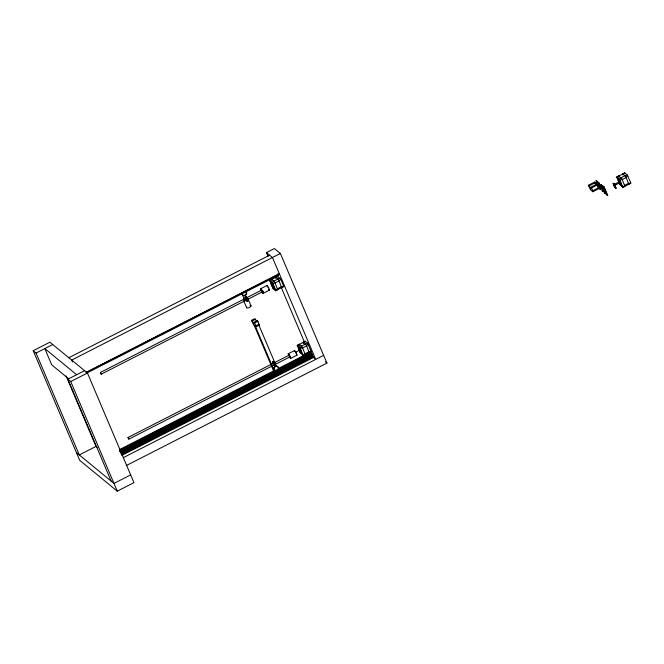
<?xml version="1.0" encoding="UTF-8"?>
<svg xmlns="http://www.w3.org/2000/svg" width="664" height="664" viewBox="0 0 664 664"><rect width="100%" height="100%" fill="white"/><g stroke="black" fill="none" stroke-linecap="round" stroke-linejoin="round"><path stroke-width="1" d="M261.84 290.01L100.405 372.462L100.704 373.425L101.235 374.164L263.633 291.239M101.293 374.114L100.471 372.479M127.969 437.568L128.833 439.161L290.301 356.709M275.419 364.602L274.332 362.453L275.087 364.777M598.928 185.223L599.783 186.825M599.841 186.758L598.579 184.036L598.729 185.372M275.336 364.519L274.431 362.685L274.581 363.366M128.882 439.136L128.044 437.476L289.438 355.016M247.821 299.597L246.718 297.812M275.236 364.387L274.987 364.046M33.2 350.725L49.9 342.201L87.432 373.01L133.962 482.637L117.262 491.161L79.73 460.351L33.2 350.725L36.055 353.065L79.298 454.948L95.998 446.416L66.085 375.957M36.055 353.065L52.746 344.541M268.065 256.404L266.447 252.594L274.381 248.543L280.382 253.474L326.92 363.092L126.509 465.447M68.815 357.73L269.601 255.183M280.382 253.474L71.67 360.071L72.434 361.88M111.129 481.076L67.877 379.202L84.577 370.67M86.453 372.23L278.025 274.381M85.955 372.612L279.37 273.825M180.301 324.621L182.143 323.675M86.893 373.043L278.473 275.203L277.842 273.726M67.877 379.202L70.733 381.543L87.432 373.01M269.675 280.225L271.634 279.22L274.058 281.212L272.099 282.217L269.675 280.225L273.336 288.84L275.759 290.832L277.718 289.828L274.871 282.54L272.904 283.536L272.099 282.217M275.701 277.884L275.643 277.17L277.61 276.174L280.839 279.486L283.636 286.068L283.686 286.782L281.727 287.786L278.88 280.49L280.839 279.486M280.034 278.158L278.067 279.162L275.643 277.17M260.678 288.732L266.936 285.537M263.068 293.397L269.327 290.193M273.336 288.84L274.639 288.176M275.759 290.832L275.701 290.118L277.66 289.122M281.669 287.072L283.636 286.068M251.44 320.347L252.204 320.969A2.623 0.457 62.9 0 0 253.98 323.891A2.623 0.457 62.9 0 0 253.856 322.331L257.134 320.654L257.898 321.276L259.201 325.152L255.922 326.829L253.797 325.086L251.44 320.347L254.719 318.67L255.482 319.293A2.623 0.457 62.9 0 0 256.653 321.476M252.204 320.969L255.482 319.293M253.856 322.331L254.619 322.953L257.898 321.276M255.922 326.829L255.839 325.833L259.118 324.156M592.836 191.747L592.753 190.751L599.019 187.555L599.094 188.551L592.836 191.747L590.711 190.004L588.354 185.264L594.62 182.069L595.384 182.691A2.623 0.457 62.9 0 0 596.554 184.874M588.354 185.264L589.117 185.887L595.384 182.691M589.117 185.887A2.623 0.457 62.9 0 0 590.894 188.808A2.623 0.457 62.9 0 0 590.769 187.248L597.036 184.044L600.97 187.281M590.769 187.248L591.533 187.87L597.791 184.675M616.79 176.89L618.748 175.885L621.977 179.205L624.774 185.787L624.832 186.493L622.865 187.497L619.636 184.177L616.79 176.89L620.018 180.21L622.865 187.497M622.815 174.549L622.757 173.843L624.716 172.839L627.14 174.831L630.742 182.733L630.8 183.447L628.841 184.451L625.986 177.155L627.953 176.151M597.293 187.04L599.385 185.978M616.839 177.595L618.806 176.599L618.748 175.885M619.213 178.882L621.172 177.877M627.14 174.831L625.181 175.827L622.757 173.843M620.018 180.21L621.977 179.205M297.264 345.23L299.232 344.226L301.655 346.218L299.688 347.214L297.264 345.23L300.12 352.518L303.348 355.838L299.688 347.214M303.29 342.89L303.24 342.176L305.199 341.18L307.623 343.163L311.283 351.787L278.88 368.221M297.323 345.936L298.634 345.272M614.648 184.169L619.553 181.662L620.076 182.517L615.196 185.231L614.723 184.202M602.19 190.161L602.273 191.157L604.381 190.078M307.623 343.163L305.664 344.168L303.24 342.176M288.267 353.738L294.534 350.542M300.502 348.542L302.46 347.546L305.315 354.833M308.428 344.491L306.469 345.496L309.316 352.783M295.953 352.086L300.037 350.003L300.593 351.015M622.815 186.783L624.774 185.787M628.783 183.737L630.742 182.733M290.658 358.402L296.924 355.198M303.29 355.124L305.257 354.119M309.266 352.078L311.225 351.073M119.537 449.603L275.195 370.105M120.076 450.051L310.735 352.675L310.91 353.082L119.968 450.225M119.985 450.424L310.636 353.049M119.57 450.864L311.15 353.016L311.69 353.464L312.321 354.941L120.74 452.782M119.744 451.271L311.325 353.422L311.673 354.41M120.118 451.304L311.69 353.464M120.956 451.03L311.607 353.663M120.259 451.877L311.839 354.036L312.321 354.941M121.246 452.159L123.081 451.221M123.819 450.947L145.192 439.933M147.035 438.987L211.509 406.061M212.239 405.787L242.816 390.067M243.555 389.793L271.377 375.484M273.211 374.546L277.818 372.189M278.556 371.915L299.929 360.901M301.763 359.963L311.897 354.783L311.839 354.036M120.591 452.657L312.171 354.817M121.288 452.732L312.121 355.315L311.897 354.783M121.479 452.889L311.947 355.356L312.296 356.344M121.072 453.778L312.794 356.062L313.425 357.539L121.844 455.379M121.222 453.902L312.794 356.062M121.404 454.566L312.976 356.717L312.644 355.937M121.412 454.765L312.993 356.917L312.121 355.315M171.038 429.533L172.881 428.595M237.355 395.661L239.198 394.723M265.907 381.078L267.75 380.14M123.222 457.704L323.634 355.348M130.675 474.893L113.976 483.417L76.443 452.607M273.908 371.682L254.295 325.484L255.416 326.431L257.068 325.592M247.763 299.613L246.975 298.443M275.361 364.619L275.004 364.079M598.978 185.131L600.098 186.792M613.611 184.667L613.428 184.003L614.565 186.692L614.084 185.787M602.796 188.775L605.966 191.381M602.273 191.157L602.796 191.589L599.135 182.973L595.965 180.367L600.148 189.414L599.019 187.555M266.447 252.594L272.456 257.524L315.699 359.398L312.993 356.917M277.925 274.755L278.473 275.203M325.418 361.863L326.92 363.092M310.735 352.675L310.188 352.227L310.968 353.829M76.65 374.72L44.82 348.592L51.734 364.893L68.45 378.613M95.541 446.042L97.135 447.353M620.027 182.691L619.537 181.704M615.121 185.198L614.64 184.252M272.497 285.014L273.004 286.01L272.431 285.039M267.916 287.354L268.231 287.836M261.657 290.558L262.156 291.554M300.526 351.04L300.02 350.061M289.247 355.564L289.753 356.551M289.67 356.568L289.18 355.597M604.232 190.153L603.534 188.294L605.095 190.651L605.228 192.07L604.066 189.921M604.921 191.357L605.269 192.037L605.02 191.473M246.386 297.406L246.053 296.75L246.369 297.389M245.365 297.082L245.672 297.787L245.323 297.123M246.186 297.846C249.407 303.539 245.846 294.957 246.493 298.559M247.39 298.825L247.738 299.514M245.456 298.219L246.958 299.912M247.481 299.962L247.83 300.651M247.772 300.667L247.44 300.037M247.041 301.041L246.759 300.352L247.099 301.024M273.692 361.706L273.991 362.419L273.643 361.739M272.962 362.079L273.261 362.793L272.912 362.129M273.784 362.843L274.572 364.212M274.249 364.204L274.606 364.893M273.053 363.216L273.609 364.162M274.514 364.876C274.008 363.797 274.722 365.565 274.016 364.851M275.361 365.673L275.029 365.017L275.427 365.656M274.34 365.341L274.697 366.03M274.606 366.013L274.298 365.391M621.454 178.657L621.844 179.413M619.495 179.653L619.885 180.417M619.778 180.409L619.437 179.728M617.52 178.558L617.171 177.852L617.62 178.558M622.035 185.829L622.483 186.551M622.384 186.542L622.035 185.862M620.159 184.733L619.852 183.945L620.226 184.692M599.301 184.16L599.16 183.588M606.73 193.639L606.78 194.195M599.426 188.053L599.7 188.501M270.123 281.138L270.514 281.893L270.065 281.212M272.672 283.744L272.323 283.047L272.771 283.744M272.73 287.271L273.053 288.06M301.888 347.089L302.294 347.621M299.979 347.994L300.36 348.749M297.713 346.143L298.103 346.898L297.655 346.21M300.286 348.774L299.921 348.069M302.577 354.128L302.967 354.883L302.518 354.202M300.319 352.269L300.643 353.065L300.261 352.327M604.464 189.779L604.033 189.265L604.398 189.672M596.919 181.753L597.251 182.301M273.028 288.035L272.663 287.321M603.891 188.783L603.518 188.252M247.647 299.497L246.825 297.937M246.46 298.526L246.145 297.912M605.07 190.867L604.904 190.311M604.555 190.543L604.622 190.9M599.957 187.281L600.273 187.904M600.156 187.887L600.032 186.584M604.348 189.68L604.066 189.165L604.381 189.862M603.576 188.136L603.883 188.734M247.381 299.016L247.348 298.9M246.012 299.157L247.008 299.887M601.949 186.26L602.024 185.878M243.995 299.58L243.788 299.813A2.382 0.88 -23 0 1 244.012 299.663L244.568 300.966L244.037 300.427M604.215 189.381L604.381 190.526M273.236 363.789L273.269 362.984L274.207 364.254M603.767 189.414L604.207 189.962M615.769 187.68L614.632 184.99M603.767 186.767L604.572 188.095M603.617 186.642L604.746 188.501M598.613 182.542L599.741 184.401M604.016 191.664L605.145 193.523M310.619 352.85L311.491 354.452M599.194 183.986L599.293 183.812M244.078 300.502C245.788 302.892 243.024 297.231 243.738 299.813M604.514 189.613L604.763 190.095M604.248 190.551L603.999 190.07M598.696 185.48L599.874 187.306M261.79 291.139L261.591 290.6M295.812 352.8L296.011 353.356M247.058 298.518L247.44 299.14M604.481 190.045L605.02 190.792L604.497 190.087M604.821 190.219L605.178 190.858M274.564 363.449L273.742 362.917M604.555 190.203L604.962 191.041L604.713 190.402M604.041 189.862L603.958 189.672M603.626 189.414L603.941 189.763M598.646 185.372L598.945 185.845L598.588 185.181M613.943 183.969L614.457 185.372L613.528 183.637M615.669 188.045L614.731 186.31L615.254 187.713M602.953 186.717L605.717 193.241M601.327 186.119L603.236 190.601M597.949 182.608L600.721 189.132M596.33 182.011L598.231 186.493M594.62 182.069L595.533 184.227M591.533 187.87L592.753 190.751M276.149 275.444L276.954 277.344M281.403 287.819L304.444 342.093M272.904 283.536L275.701 290.118M247.962 298.675L250.992 305.805M258.719 324.754L276.332 366.229M254.619 322.953L255.839 325.833M241.895 293.513L244.269 299.124M255.416 326.431L274.232 370.736M243.954 301.414L246.601 307.656M70.733 381.543L117.262 491.161M274.73 282.748L274.29 282.084M624.716 172.839L624.774 173.545M622.981 174.956L622.907 173.96L618.898 176.01L618.981 177.006M607.369 194.677L607.419 195.39M607.195 194.27L607.269 195.266M601.493 184.899L601.567 185.895M601.343 184.775L601.393 185.488M596.488 180.799L596.571 181.787M596.338 180.674L596.396 181.38M305.199 341.18L305.257 341.885M303.465 343.296L303.39 342.3L299.381 344.35L299.456 345.346M299.232 344.226L299.29 344.931M277.61 276.174L277.66 276.88M275.875 278.291L275.792 277.295L271.784 279.345L271.866 280.341M271.634 279.22L271.692 279.934M597.036 184.044A2.623 0.457 62.9 0 1 597.451 185.613M257.134 320.654A2.623 0.457 62.9 0 1 257.516 321.766M245.282 291.172A2.407 2.2 -50.6 0 1 246.626 293.928A2.407 2.2 -50.6 0 1 243.854 295.688A2.407 2.2 -50.6 0 1 242.236 293.09M246.045 291.778A2.407 2.2 -50.6 0 1 244.576 295.248A2.407 2.2 -50.6 0 1 241.746 293.239M246.361 299.788A1.187 0.44 -23 0 1 245.987 299.979M247.888 299.115A2.382 0.88 -23 0 1 244.178 300.825M250.013 305.515A2.382 0.88 -23 0 1 250.726 306.502A2.382 0.88 -23 0 1 247.846 307.922A2.382 0.88 -23 0 1 246.726 307.133M245.456 298.551A2.623 0.457 62.9 0 1 245.531 297.107A2.623 0.457 62.9 0 1 247.44 300.95A2.623 0.457 62.9 0 1 246.029 299.705M266.903 285.985A2.623 0.457 62.9 0 1 267.808 286.392A2.623 0.457 62.9 0 1 269.335 289.612A2.623 0.457 62.9 0 1 268.571 289.512M294.667 351.588A2.623 0.457 62.9 0 1 295.023 350.882A2.623 0.457 62.9 0 1 296.75 354.061A2.623 0.457 62.9 0 1 296.484 354.916M288.707 355.555A2.623 0.457 62.9 0 1 288.807 354.144A2.623 0.457 62.9 0 1 290.707 358.021A2.623 0.457 62.9 0 1 289.197 356.551M271.136 364.113L272.248 366.221L271.136 364.113M277.917 279.038L273.908 281.088L275.045 282.947L279.046 280.897L277.917 279.038M281.494 286.665L277.486 288.707L277.569 289.703L281.577 287.661L281.494 286.665M625.031 175.703L621.023 177.753L622.151 179.612L626.16 177.562L625.031 175.703M305.515 344.043L301.506 346.093L302.635 347.953L306.643 345.902L305.515 344.043M628.609 183.33L624.6 185.38L624.683 186.376L628.692 184.326L628.609 183.33M309.092 351.671L305.083 353.713L305.166 354.709L309.167 352.667L309.092 351.671M614.482 184.418L612.98 183.189L614.715 187.265L616.217 188.493L614.482 184.418M604.14 187.074L600.961 184.468L604.622 193.091L607.801 195.697L604.14 187.074M274.996 289.139L275.311 289.919L275.021 289.164M271.742 284.482A2.623 0.457 62.9 0 0 273.9 287.861A2.623 0.457 62.9 0 0 272.506 284.233A2.623 0.457 62.9 0 0 271.742 284.482M271.327 284.698A2.623 0.457 62.9 0 0 273.477 288.076A2.623 0.457 62.9 0 0 272.091 284.441A2.623 0.457 62.9 0 0 271.327 284.698M245.971 297.655A2.623 0.457 62.9 0 0 248.12 301.033A2.623 0.457 62.9 0 0 246.734 297.397A2.623 0.457 62.9 0 0 245.971 297.655M260.902 290.027A2.623 0.457 62.9 0 0 263.052 293.405A2.623 0.457 62.9 0 0 261.666 289.77A2.623 0.457 62.9 0 0 260.902 290.027M299.339 349.488A2.623 0.457 62.9 0 0 301.489 352.866A2.623 0.457 62.9 0 0 300.103 349.231A2.623 0.457 62.9 0 0 299.339 349.488M298.916 349.704A2.623 0.457 62.9 0 0 301.074 353.082A2.623 0.457 62.9 0 0 299.68 349.447A2.623 0.457 62.9 0 0 298.916 349.704M273.56 362.66A2.623 0.457 62.9 0 0 275.709 366.03A2.623 0.457 62.9 0 0 274.323 362.403A2.623 0.457 62.9 0 0 273.56 362.66M272.829 363.025A2.623 0.457 62.9 0 0 274.979 366.403A2.623 0.457 62.9 0 0 273.593 362.776A2.623 0.457 62.9 0 0 272.829 363.025M277.029 370.861A2.407 2.2 -50.6 0 0 278.017 366.885A2.407 2.2 -50.6 0 0 274.207 368.304A2.407 2.2 -50.6 0 0 277.029 370.861M276.597 370.504A2.407 2.2 -50.6 0 0 277.585 366.536A2.407 2.2 -50.6 0 0 273.776 367.956A2.407 2.2 -50.6 0 0 276.597 370.504M598.405 184.941A2.623 0.457 62.9 0 0 600.563 188.31A2.623 0.457 62.9 0 0 599.177 184.683A2.623 0.457 62.9 0 0 598.405 184.941M618.856 181.156A2.623 0.457 62.9 0 0 621.006 184.534A2.623 0.457 62.9 0 0 619.62 180.898A2.623 0.457 62.9 0 0 618.856 181.156M618.441 181.363A2.623 0.457 62.9 0 0 620.591 184.741A2.623 0.457 62.9 0 0 619.205 181.106A2.623 0.457 62.9 0 0 618.441 181.363M603.41 189.041A2.623 0.457 62.9 0 0 605.56 192.419A2.623 0.457 62.9 0 0 604.174 188.783A2.623 0.457 62.9 0 0 603.41 189.041"/></g></svg>
